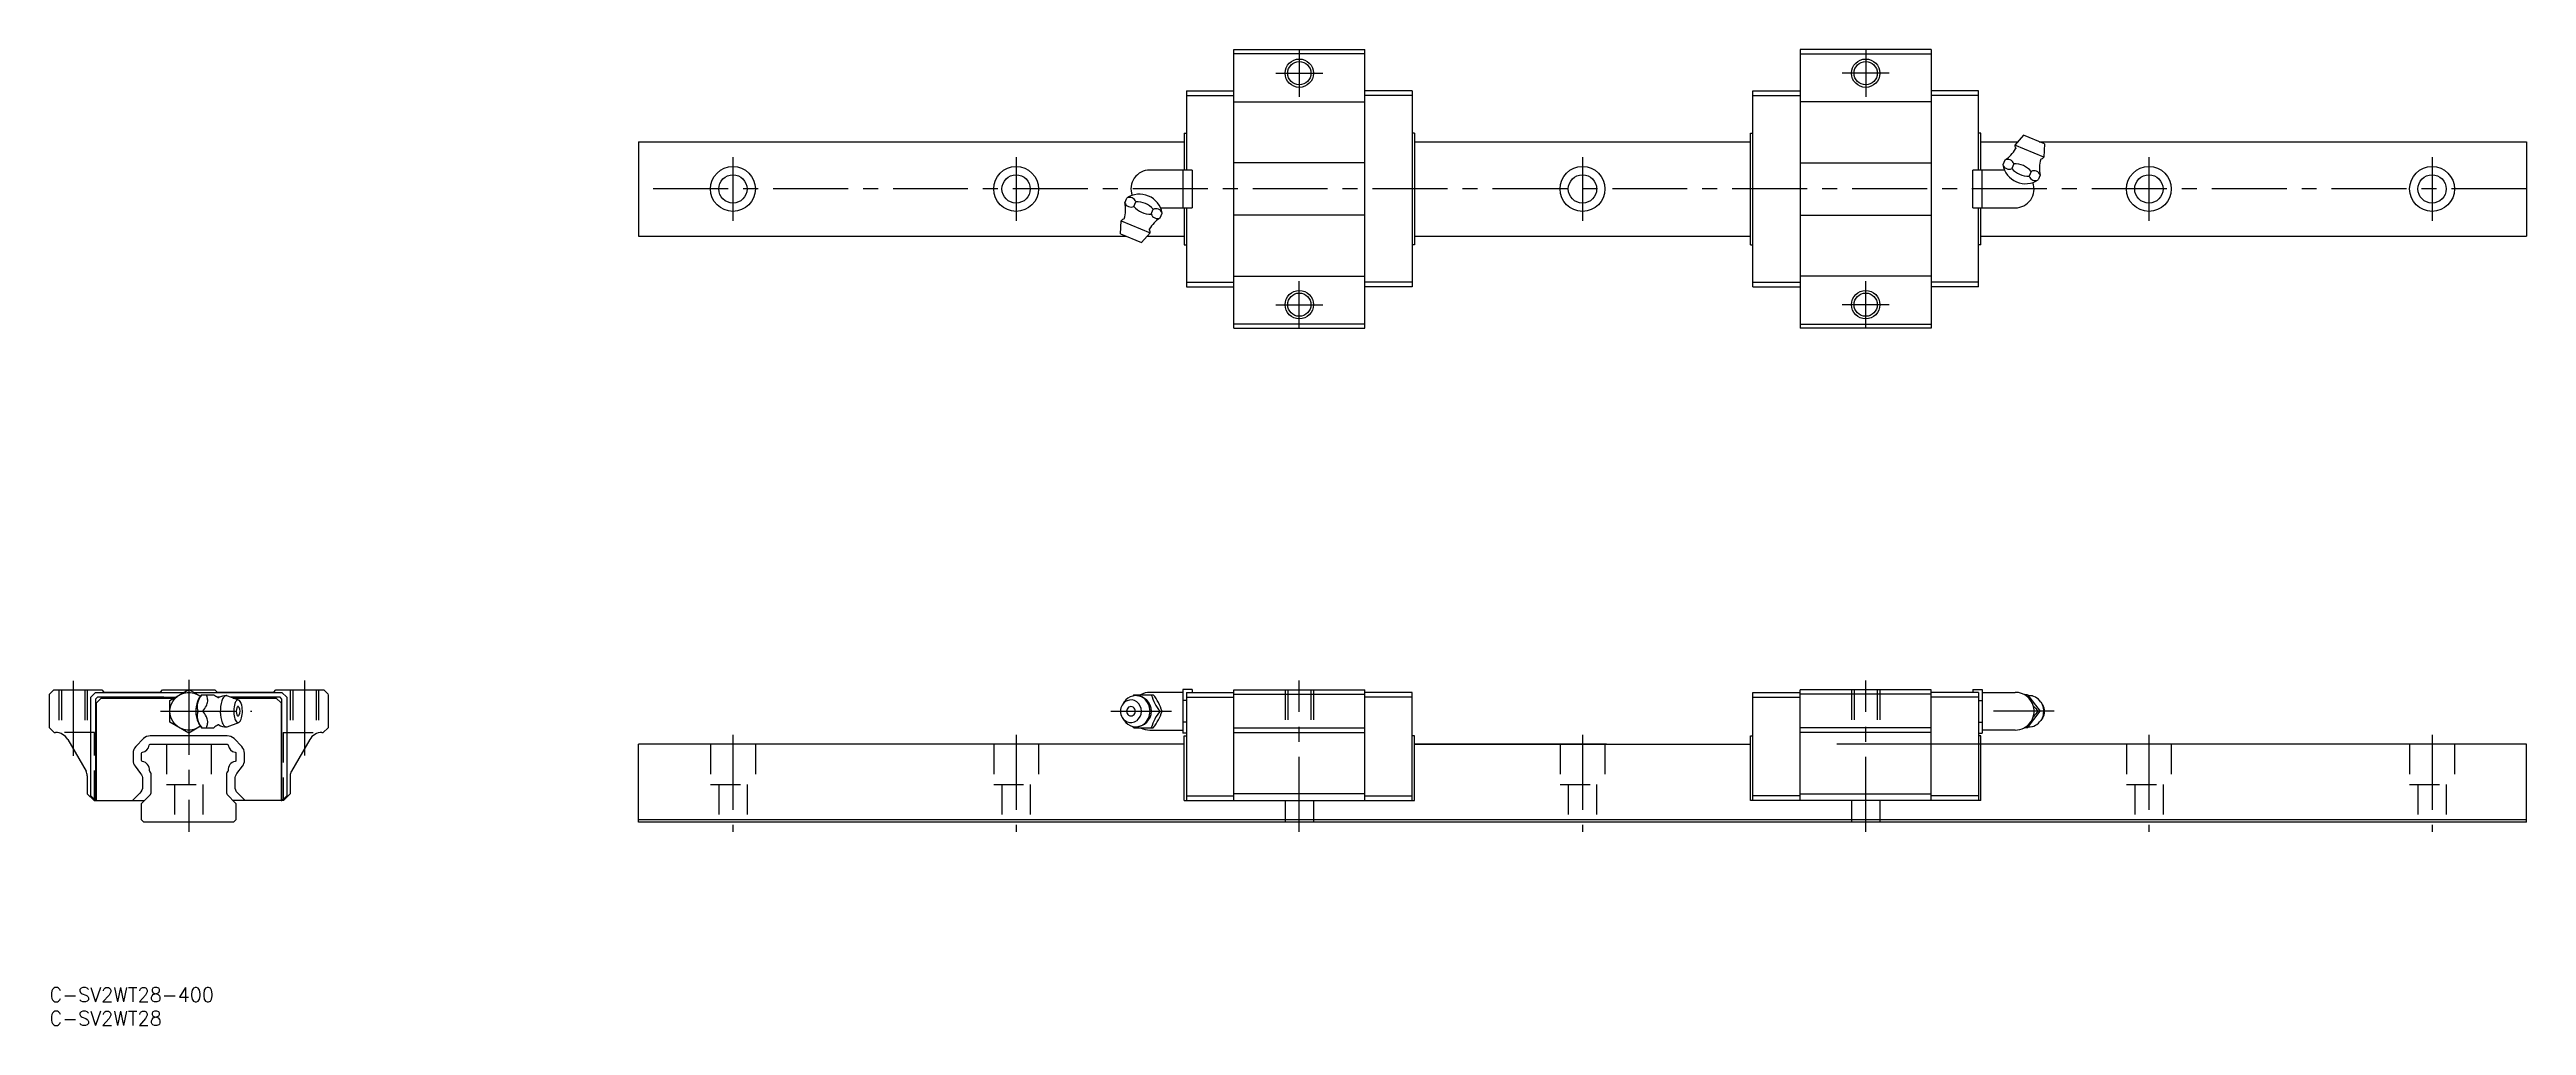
# Model space of a CAD drawing. Extents: x 0 to 525, y -8 to 199.
import ezdxf

# ---------------------------------------------------------------- set-up
doc = ezdxf.new("R2010")
doc.units = 0
doc.header["$LTSCALE"] = 0.5
doc.linetypes.add('CENTER', pattern=[50.8, 31.75, -6.35, 6.35, -6.35])
doc.linetypes.add('DASHED', pattern=[19.05, 12.7, -6.35])
for name, color, linetype in [('MSM_CENTER', 1, 'CENTER'), ('MSM_CONTINUOUS', 7, 'CONTINUOUS'), ('MSM_DASHED', 4, 'DASHED'), ('MSM_NARROW', 5, 'CONTINUOUS'), ('MSM_PART_NUMBER', 7, 'CONTINUOUS')]:
    doc.layers.add(name, color=color, linetype=linetype)
doc.styles.get("Standard").update_dxf_attribs({"font": 'txt.shx', "height": 3, "bigfont": 'bigfont.shx'})

# ---------------------------------------------------------------- blocks, each defined once
blk = doc.blocks.new('*U63')
at = {"layer": 'MSM_PART_NUMBER'}
blk.add_text('C-SV2WT28-400', height=3, dxfattribs=at).set_placement((0, -3))
blk = doc.blocks.new('*U64')
at = {"layer": 'MSM_PART_NUMBER'}
blk.add_text('C-SV2WT28', height=3, dxfattribs=at).set_placement((0, -8))

msp = doc.modelspace()

# ---------------------------------------------------------------- linework, layer by layer
at = {"layer": 'MSM_CENTER'}
for p, q in [((264.79, 198.56), (264.79, 188.56)), ((384.79, 198.56), (384.79, 188.56)), ((259.79, 193.56), (269.79, 193.56)), ((389.79, 193.56), (379.79, 193.56)), ((144.79, 175.81), (144.79, 162.31)), ((204.79, 175.81), (204.79, 162.31)), ((324.79, 175.81), (324.79, 162.31)), ((444.79, 175.81), (444.79, 162.31)), ((504.79, 175.81), (504.79, 162.31)), ((524.79, 169.06), (124.79, 169.06)), ((264.79, 139.56), (264.79, 149.56)), ((384.79, 139.56), (384.79, 149.56)), ((259.79, 144.56), (269.79, 144.56)), ((389.79, 144.56), (379.79, 144.56)), ((5, 64.95), (5, 47.59)), ((29.5, 65.12), (29.5, 33)), ((54, 65), (54, 47.59)), ((264.79, 33), (264.79, 65)), ((384.79, 33), (384.79, 65)), ((23.5, 58.5), (42.86, 58.5)), ((224.89, 58.5), (237.72, 58.5)), ((424.69, 58.5), (411.87, 58.5)), ((144.79, 53.5), (144.79, 33)), ((204.79, 53.5), (204.79, 33)), ((324.79, 53.5), (324.79, 33)), ((444.79, 53.5), (444.79, 33)), ((504.79, 53.5), (504.79, 33))]:
    msp.add_line(p, q, dxfattribs=at)
at = {"layer": 'MSM_CONTINUOUS'}
for p, q in [((250.89, 198.56), (278.69, 198.56)), ((250.89, 139.56), (250.89, 198.56)), ((278.69, 197.66), (250.89, 197.66)), ((278.69, 139.56), (278.69, 198.56)), ((370.89, 198.56), (370.89, 139.56)), ((398.69, 198.56), (370.89, 198.56)), ((370.89, 197.66), (398.69, 197.66)), ((398.69, 198.56), (398.69, 139.56)), ((240.89, 189.81), (240.89, 173.06)), ((240.89, 189.81), (250.89, 189.81)), ((288.69, 189.81), (278.69, 189.81)), ((288.69, 189.81), (288.69, 148.31)), ((360.89, 148.31), (360.89, 189.81)), ((360.89, 189.81), (370.89, 189.81)), ((408.69, 189.81), (398.69, 189.81)), ((408.69, 173.06), (408.69, 189.81)), ((240.89, 188.81), (250.89, 188.81)), ((250.89, 187.51), (278.69, 187.51)), ((288.69, 188.81), (278.69, 188.81)), ((360.89, 188.81), (370.89, 188.81)), ((398.69, 187.51), (370.89, 187.51)), ((408.69, 188.81), (398.69, 188.81)), ((124.79, 179.06), (124.79, 159.06)), ((124.79, 179.06), (240.39, 179.06)), ((240.39, 180.86), (240.39, 173.06)), ((240.39, 180.86), (240.89, 180.86)), ((289.19, 180.86), (288.69, 180.86)), ((289.19, 180.86), (289.19, 157.26)), ((289.19, 179.06), (360.39, 179.06)), ((360.39, 157.26), (360.39, 180.86)), ((360.39, 180.86), (360.89, 180.86)), ((408.69, 173.06), (408.69, 180.86)), ((409.19, 180.86), (408.69, 180.86)), ((409.19, 173.06), (409.19, 180.86)), ((409.19, 179.06), (417.06, 179.06)), ((418.26, 180.41), (416.42, 178.33)), ((422.69, 178.58), (418.26, 180.41)), ((421.53, 179.06), (524.79, 179.06)), ((422.69, 178.58), (422.52, 175.81)), ((524.79, 179.06), (524.79, 159.06)), ((278.69, 174.61), (250.89, 174.61)), ((370.89, 174.61), (398.69, 174.61)), ((414.28, 175.18), (413.87, 174.17)), ((416.16, 174.37), (415.75, 173.36)), ((422.52, 175.81), (416.42, 178.33)), ((242.09, 173.06), (233.11, 173.06)), ((240.09, 173.06), (240.09, 165.06)), ((242.09, 169.06), (240.09, 169.06)), ((242.09, 173.06), (242.09, 165.06)), ((407.49, 165.06), (407.49, 173.06)), ((414.21, 173.06), (407.49, 173.06)), ((409.49, 169.06), (407.49, 169.06)), ((409.49, 165.06), (409.49, 173.06)), ((419.88, 172.77), (419.46, 171.75)), ((419.88, 172.77), (419.66, 172.24)), ((421.76, 171.96), (421.35, 170.97)), ((227.82, 166.15), (228.23, 167.14)), ((229.71, 165.34), (230.13, 166.36)), ((229.71, 165.34), (229.92, 165.87)), ((233.42, 163.75), (233.83, 164.75)), ((235.3, 162.93), (235.72, 163.94)), ((235.37, 165.06), (242.09, 165.06)), ((240.39, 165.06), (240.39, 157.26)), ((240.89, 165.06), (240.89, 157.26)), ((240.89, 165.06), (240.89, 148.31)), ((278.69, 163.51), (250.89, 163.51)), ((370.89, 163.51), (398.69, 163.51)), ((407.49, 165.06), (416.47, 165.06)), ((408.69, 148.31), (408.69, 165.06)), ((409.19, 157.26), (409.19, 165.06)), ((124.79, 159.06), (228.05, 159.06)), ((226.89, 159.53), (227.06, 162.3)), ((226.89, 159.53), (231.33, 157.7)), ((227.06, 162.3), (233.16, 159.78)), ((231.33, 157.7), (233.16, 159.78)), ((232.52, 159.06), (240.39, 159.06)), ((289.19, 159.06), (360.39, 159.06)), ((409.19, 159.06), (524.79, 159.06)), ((240.39, 157.26), (240.89, 157.26)), ((289.19, 157.26), (288.69, 157.26)), ((360.39, 157.26), (360.89, 157.26)), ((409.19, 157.26), (408.69, 157.26)), ((240.89, 149.31), (250.89, 149.31)), ((240.89, 148.31), (250.89, 148.31)), ((250.89, 150.61), (278.69, 150.61)), ((288.69, 149.31), (278.69, 149.31)), ((288.69, 148.31), (278.69, 148.31)), ((360.89, 149.31), (370.89, 149.31)), ((360.89, 148.31), (370.89, 148.31)), ((398.69, 150.61), (370.89, 150.61)), ((408.69, 149.31), (398.69, 149.31)), ((408.69, 148.31), (398.69, 148.31)), ((278.69, 140.46), (250.89, 140.46)), ((250.89, 139.56), (278.69, 139.56)), ((370.89, 140.46), (398.69, 140.46)), ((398.69, 139.56), (370.89, 139.56)), ((0.9, 63), (0, 62.1)), ((0.9, 63), (11.05, 63)), ((11.05, 63), (11.5, 62.55)), ((23.5, 62.55), (23.95, 63)), ((23.95, 63), (29.29, 63)), ((25.5, 60.81), (29.5, 63.12)), ((29.5, 63.12), (31.97, 61.7)), ((29.71, 63), (35.05, 63)), ((35.05, 63), (35.5, 62.55)), ((47.5, 62.55), (47.95, 63)), ((47.95, 63), (58.1, 63)), ((59, 62.1), (58.1, 63)), ((242.09, 63.12), (240.09, 63.12)), ((240.09, 63.12), (240.09, 53.88)), ((242.09, 63.12), (242.09, 62.5)), ((250.89, 63), (278.69, 63)), ((250.89, 39.6), (250.89, 63)), ((278.69, 39.6), (278.69, 63)), ((398.69, 63), (370.89, 63)), ((370.89, 39.6), (370.89, 63)), ((398.69, 39.6), (398.69, 63)), ((407.49, 63.12), (409.49, 63.12)), ((407.49, 63.12), (407.49, 62.5)), ((409.49, 63.12), (409.49, 53.88)), ((0, 55), (0, 62.1)), ((8.75, 61.5), (9.75, 62.5)), ((8.75, 40.6), (8.75, 61.5)), ((9.75, 62.5), (28.42, 62.5)), ((10.16, 61.5), (9.75, 61.09)), ((9.75, 61.09), (9.75, 39.6)), ((9.95, 60.3), (10.95, 61.3)), ((9.95, 46.6), (9.95, 60.3)), ((24.25, 61.5), (10.16, 61.5)), ((10.95, 61.3), (24.25, 61.3)), ((11.5, 62.55), (23.5, 62.55)), ((24.25, 61.5), (26.69, 61.5)), ((24.25, 61.3), (26.25, 61.3)), ((25.5, 56.19), (25.5, 60.81)), ((26.25, 61.24), (26.25, 61.3)), ((30.58, 62.5), (49.25, 62.5)), ((31.46, 58.5), (32.46, 58.5)), ((32.23, 62), (31.9, 61.63)), ((32.23, 62), (34.84, 62)), ((35.5, 62.55), (47.5, 62.55)), ((36.07, 61.5), (35.53, 61.5)), ((40.08, 60.87), (37.53, 61.79)), ((48.84, 61.5), (38.34, 61.5)), ((38.89, 61.3), (48.05, 61.3)), ((48.05, 61.3), (49.05, 60.3)), ((49.25, 61.09), (48.84, 61.5)), ((49.05, 60.3), (49.05, 39.6)), ((49.25, 62.5), (50.25, 61.5)), ((49.25, 39.6), (49.25, 61.09)), ((50.25, 61.5), (50.25, 40.6)), ((59, 62.05), (59, 55)), ((227.69, 60.46), (227.3, 59.86)), ((229.7, 62), (229.49, 61.72)), ((229.7, 62), (233.85, 62)), ((240.09, 62.5), (233.11, 62.5)), ((235.3, 58.5), (235.72, 58.5)), ((240.89, 60.81), (240.09, 60.81)), ((240.89, 62.5), (240.89, 61.5)), ((240.89, 62.5), (250.89, 62.5)), ((240.89, 61.5), (250.89, 61.5)), ((240.89, 61.5), (240.89, 39.6)), ((250.89, 62.1), (278.69, 62.1)), ((288.69, 62.5), (278.69, 62.5)), ((288.69, 61.5), (278.69, 61.5)), ((288.69, 61.5), (288.69, 62.5)), ((288.69, 39.6), (288.69, 61.5)), ((360.89, 62.5), (370.89, 62.5)), ((360.89, 39.6), (360.89, 62.5)), ((360.89, 61.5), (370.89, 61.5)), ((398.69, 62.1), (370.89, 62.1)), ((408.69, 62.5), (398.69, 62.5)), ((408.69, 61.5), (398.69, 61.5)), ((408.69, 62.5), (408.69, 61.5)), ((408.69, 61.5), (408.69, 39.6)), ((408.69, 60.81), (409.49, 60.81)), ((409.49, 62.5), (416.47, 62.5)), ((419.1, 62), (418.41, 62)), ((419.1, 62), (421.76, 58.5)), ((419.1, 55), (421.76, 58.5)), ((421.76, 58.5), (421.35, 58.5)), ((421.89, 60.46), (422.28, 59.86)), ((0, 55), (1, 54)), ((1, 54), (1.28, 54)), ((3.88, 52.5), (7.73, 45.82)), ((19.91, 52.7), (18.27, 51.01)), ((37.66, 53.3), (21.34, 53.3)), ((29.5, 53.88), (25.5, 56.19)), ((31.97, 55.31), (29.5, 53.88)), ((31.91, 55.38), (32.23, 55)), ((32.23, 55), (34.84, 55)), ((37.62, 55.23), (40.08, 56.13)), ((40.73, 51.01), (39.09, 52.7)), ((55.12, 52.5), (51.27, 45.82)), ((57.72, 54), (58, 54)), ((58, 54), (59, 55)), ((227.26, 57.21), (227.69, 56.55)), ((229.7, 55), (229.49, 55.28)), ((229.7, 55), (233.85, 55)), ((233.11, 54.5), (240.09, 54.5)), ((240.89, 56.19), (240.09, 56.19)), ((240.89, 53.88), (240.09, 53.88)), ((240.39, 53.3), (240.89, 53.3)), ((240.39, 39.6), (240.39, 53.3)), ((250.89, 55), (278.69, 55)), ((250.89, 54), (278.69, 54)), ((289.19, 53.3), (288.69, 53.3)), ((289.19, 39.6), (289.19, 53.3)), ((360.39, 53.3), (360.89, 53.3)), ((360.39, 39.6), (360.39, 53.3)), ((398.69, 55), (370.89, 55)), ((398.69, 54), (370.89, 54)), ((408.69, 56.19), (409.49, 56.19)), ((408.69, 53.88), (409.49, 53.88)), ((409.19, 53.3), (408.69, 53.3)), ((409.19, 39.6), (409.19, 53.3)), ((416.47, 54.5), (409.49, 54.5)), ((419.1, 55), (418.4, 55)), ((422.33, 57.21), (421.89, 56.55)), ((17.7, 49.62), (17.7, 48.09)), ((19.5, 48.09), (19.5, 49.62)), ((21.34, 51.5), (37.66, 51.5)), ((39.5, 49.62), (39.5, 48.09)), ((41.3, 48.09), (41.3, 49.62)), ((240.39, 51.5), (124.79, 51.5)), ((124.79, 35), (124.79, 51.5)), ((329.89, 51.5), (289.19, 51.5)), ((289.19, 51.5), (360.39, 51.5)), ((524.79, 51.5), (378.69, 51.5)), ((524.79, 35), (524.79, 51.5)), ((8, 44.82), (8, 41.05)), ((9.95, 39.6), (9.95, 46.6)), ((18.11, 46.88), (19.29, 45.34)), ((18.11, 46.88), (19.29, 45.34)), ((19.7, 44.12), (19.7, 42.57)), ((21.35, 45.65), (21.21, 45.79)), ((21.5, 41.21), (21.5, 45.29)), ((37.5, 45.3), (37.5, 41.2)), ((37.79, 45.79), (37.64, 45.64)), ((39.3, 42.57), (39.3, 44.12)), ((39.71, 45.34), (40.89, 46.88)), ((51, 44.82), (51, 41.05)), ((8, 41.05), (9.45, 39.6)), ((8.75, 40.6), (9.75, 39.6)), ((9.45, 39.6), (20.1, 39.6)), ((9.95, 39.6), (9.75, 39.6)), ((19.11, 41.16), (17.55, 39.6)), ((19.5, 35.5), (19.5, 38.9)), ((19.57, 39.07), (21.36, 40.86)), ((37.64, 40.86), (39.43, 39.07)), ((49.55, 39.6), (38.9, 39.6)), ((39.5, 38.9), (39.5, 35.5)), ((41.45, 39.6), (39.89, 41.16)), ((49.05, 39.6), (49.25, 39.6)), ((49.25, 39.6), (50.25, 40.6)), ((51, 41.05), (49.55, 39.6)), ((240.39, 39.6), (289.19, 39.6)), ((240.89, 40.6), (250.89, 40.6)), ((278.69, 41.05), (250.89, 41.05)), ((278.69, 40.6), (288.69, 40.6)), ((409.19, 39.6), (360.39, 39.6)), ((370.89, 40.6), (360.89, 40.6)), ((370.89, 41.05), (398.69, 41.05)), ((408.69, 40.6), (398.69, 40.6)), ((20, 35), (19.5, 35.5)), ((39, 35), (20, 35)), ((39, 35), (39.5, 35.5)), ((524.79, 35.5), (124.79, 35.5)), ((524.79, 35), (124.79, 35))]:
    msp.add_line(p, q, dxfattribs=at)
for centre, radius in [((264.79, 193.56), 2.46), ((384.79, 193.56), 2.46), ((144.79, 169.06), 4.75), ((204.79, 169.06), 4.75), ((324.79, 169.06), 4.75), ((444.79, 169.06), 4.75), ((504.79, 169.06), 4.75), ((144.79, 169.06), 3), ((204.79, 169.06), 3), ((324.79, 169.06), 3), ((444.79, 169.06), 3), ((504.79, 169.06), 3), ((264.79, 144.56), 2.46), ((384.79, 144.56), 2.46)]:
    msp.add_circle(centre, radius, dxfattribs=at)
for centre, radius, start, end in [((418.67, 175.05), 4.88, 190.2975, 303.3855), ((415.16, 174.6), 1.36, 198.3035, 295.1724), ((410.67, 180.92), 6.78, 302.1657, 330.4077), ((414.86, 173.93), 1.38, 18.5668, 114.8656), ((419.26, 176.46), 4.69, 221.1836, 272.2489), ((416.35, 169.68), 4.69, 41.1836, 92.2489), ((417.97, 178.24), 1.55, 176.4242, 205.8253), ((429, 173.44), 7.39, 164.8352, 191.5284), ((421.56, 176.52), 1.19, 284.9888, 323.4111), ((230.91, 163.07), 4.88, 10.2975, 123.3855), ((233.11, 169.06), 4, 90, 199.9907), ((416.47, 169.06), 4, 270, 19.9907), ((420.75, 172.21), 1.38, 198.5668, 295.8101), ((420.46, 171.52), 1.38, 18.5668, 114.8656), ((228.02, 161.59), 1.19, 104.9888, 143.4111), ((220.58, 164.68), 7.39, 344.8352, 11.5284), ((229.13, 166.59), 1.38, 198.5668, 294.8656), ((228.83, 165.9), 1.38, 18.5668, 115.8101), ((233.23, 168.43), 4.69, 221.1836, 272.2489), ((230.32, 161.66), 4.69, 41.1836, 92.2489), ((238.91, 157.19), 6.78, 122.1657, 150.4077), ((234.72, 164.18), 1.38, 198.5668, 294.8656), ((234.42, 163.51), 1.36, 18.3035, 115.1724), ((231.62, 159.87), 1.55, 356.4242, 25.8253), ((36.92, 58.5), 5.93, 153.9878, 197.6494), ((34.67, 59.6), 3.39, 175.681, 198.8897), ((34.67, 57.4), 3.39, 161.1103, 184.319), ((35.47, 59.29), 4.22, 140.0558, 172.3486), ((33.82, 60.14), 2.43, 142.2143, 156.7618), ((27.81, 62.49), 6.13, 319.4144, 332.3909), ((27.81, 54.51), 6.13, 27.6091, 40.5856), ((25.83, 59.4), 7.84, 15.6946, 19.3645), ((31.14, 60.75), 2.37, 332.2669, 357.3537), ((30.79, 60.71), 2.72, 358.4444, 17.2473), ((37.03, 64.31), 3.18, 226.4728, 245.7673), ((35.85, 62.01), 0.616, 258.1871, 269.3127), ((35.83, 61.52), 0.123, 276.3643, 301.122), ((37.44, 58.52), 3.28, 89.9615, 118.2515), ((43.72, 58.52), 7.54, 163.1909, 199.236), ((39.13, 59.84), 2.77, 142.8964, 161.7439), ((37.51, 61.09), 0.712, 98.6525, 144.7375), ((37.45, 61.41), 0.393, 78.9135, 97.4728), ((44.65, 58.48), 5.63, 162.5371, 193.7403), ((40.74, 59.7), 1.53, 135.6696, 161.9152), ((41.79, 58.5), 2.23, 161.2203, 200.2499), ((39.97, 60.44), 0.463, 117.1211, 134.3624), ((40.24, 59.03), 0.597, 134.1171, 160.4069), ((40.14, 57.91), 0.474, 201.7302, 233.3162), ((39.94, 60.52), 0.378, 71.9238, 119.0703), ((39.98, 59.27), 0.239, 111.1853, 129.9854), ((39.94, 59.34), 0.161, 54.4345, 108.1955), ((39.75, 59.1), 0.464, 24.0264, 52.3872), ((39.8, 60.25), 0.687, 29.3717, 65.9159), ((38.54, 58.5), 1.82, 334.6414, 25.8257), ((38.61, 59.44), 2.12, 18.9241, 32.1296), ((35.17, 58.49), 5.69, 345.615, 16.8148), ((229.37, 58.5), 2.48, 115.7423, 244.2577), ((230.23, 58.75), 3.06, 104.2486, 146.1552), ((229.23, 58.5), 1.04, 125.9315, 234.0685), ((229.11, 58.83), 2.07, 53.4317, 113.3468), ((229.11, 58.63), 0.868, 55.4446, 124.5554), ((230.13, 59.15), 2.66, 89.4901, 104.3096), ((228.99, 58.5), 1.04, 305.8911, 54.1089), ((229.96, 58), 3.81, 71.9324, 87.7023), ((230.14, 58.5), 3.3, 270.0052, 89.7493), ((228.81, 58.5), 2.52, 307.2256, 52.3419), ((230.07, 58.78), 3.03, 52.7074, 69.3359), ((233.11, 58.5), 4, 90, 118.9466), ((229.65, 58.5), 3.51, 309.9371, 50.0629), ((242.09, 64.37), 8.97, 195.3088, 220.8447), ((242.09, 52.63), 8.97, 139.1553, 164.6912), ((225.37, 55.23), 10.85, 17.5455, 38.608), ((225.37, 61.77), 10.85, 321.392, 342.4545), ((416.47, 58.5), 4, 298.8874, 90), ((432.36, 69.64), 15.66, 209.1921, 210.386), ((419.35, 58.75), 3.06, 33.8448, 92.0535), ((419.45, 59.15), 2.66, 75.6904, 75.977), ((432.36, 47.36), 15.66, 134.6639, 140.3504), ((432.36, 69.64), 15.66, 219.6618, 225.3361), ((420.22, 58.5), 2.48, 325.2308, 33.3474), ((418.57, 58.52), 3.95, 338.7414, 19.8367), ((1.28, 51), 3, 30, 90), ((1.28, 51), 3, 30, 90), ((21.34, 51.3), 2, 90, 135.668), ((37.92, 59.1), 7.07, 199.8026, 211.721), ((35.47, 57.71), 4.22, 187.6514, 219.9442), ((31.14, 56.25), 2.37, 2.6463, 27.7331), ((25.83, 57.6), 7.84, 340.6355, 344.3054), ((30.79, 56.29), 2.72, 342.7527, 1.5556), ((37.03, 52.69), 3.18, 114.2327, 133.5272), ((35.85, 54.99), 0.616, 90.6873, 101.8129), ((35.83, 55.48), 0.123, 58.878, 83.6357), ((37.44, 58.48), 3.28, 241.7485, 270.0385), ((38.48, 56.79), 2.02, 201.8262, 222.8013), ((37.64, 56.06), 0.911, 224.3958, 239.9278), ((37.45, 55.73), 0.533, 239.8556, 270.8501), ((37.45, 55.69), 0.486, 269.939, 290.9958), ((37.66, 51.3), 2, 44.332, 90), ((41.15, 57.56), 2.01, 191.866, 220.6763), ((40.08, 56.73), 0.665, 226.6072, 240.3244), ((39.95, 56.5), 0.395, 240.897, 261.9191), ((39.94, 57.66), 0.16, 236.4801, 303.1933), ((39.94, 56.41), 0.315, 260.7514, 282.6109), ((39.93, 56.49), 0.395, 281.0045, 291.3513), ((39.75, 57.9), 0.461, 306.337, 337.5357), ((39.76, 56.79), 0.731, 295.4051, 328.1515), ((39.1, 57.28), 1.56, 325.6591, 332.5447), ((38.89, 57.47), 1.84, 330.3534, 347.5108), ((57.72, 51), 3, 90, 150), ((57.72, 51), 3, 90, 150), ((230.23, 58.25), 3.06, 213.8448, 255.7514), ((229.11, 58.18), 2.08, 246.7172, 305.9599), ((229.11, 58.37), 0.868, 235.4446, 304.5554), ((230.13, 57.82), 2.62, 255.6391, 270.367), ((229.96, 58.98), 3.78, 272.2163, 288.095), ((230.06, 58.24), 3.05, 290.7519, 307.2621), ((233.11, 58.5), 4, 241.0365, 270), ((416.47, 58.5), 4, 270, 298.9635), ((432.36, 47.36), 15.66, 149.5797, 150.8079), ((419.35, 58.25), 3.06, 268.0108, 326.1552), ((419.45, 57.82), 2.62, 284.1684, 284.3609), ((19.7, 49.62), 2, 135.668, 180), ((19.7, 48.09), 2, 180, 217.4141), ((19.36, 51.59), 1.8, 279.6926, 351.6539), ((19.36, 46.12), 1.8, 354.451, 80.307), ((39.64, 46.12), 1.8, 99.6923, 185.4397), ((39.64, 51.59), 1.8, 188.2911, 260.359), ((39.3, 49.62), 2, 0, 44.332), ((39.3, 48.09), 2, 322.5859, 0), ((6, 44.82), 2, 0, 30), ((21, 45.29), 0.5, 0, 45), ((38, 45.29), 0.5, 135.2684, 179.2662), ((53, 44.82), 2, 150, 180), ((21, 41.21), 0.5, 314.7233, 0), ((38, 41.21), 0.5, 180.7338, 224.5262)]:
    msp.add_arc(centre, radius, start, end, dxfattribs=at)
at = {"layer": 'MSM_CONTINUOUS', "extrusion": (0, 0, -1)}
for centre, radius, start, end in [((-29.5, 58.5), 4, 232.3358, 127.6204), ((-19.7, 49.62), 0.2, 360, 80.3074), ((-19.7, 48.09), 0.2, 279.693, 0), ((-21.34, 51.3), 0.2, 8.3461, 90), ((-37.66, 51.3), 0.2, 90, 172.1503), ((-39.3, 48.09), 0.2, 180, 260.3077), ((-39.3, 49.62), 0.2, 100.1562, 180), ((-17.7, 42.57), 2, 180, 225), ((-17.7, 44.12), 2, 142.5859, 180), ((-21.36, 45.93), 0.2, 314.5651, 6.4224), ((-37.64, 45.93), 0.2, 174.5607, 225), ((-41.3, 44.12), 2, 360, 37.4141), ((-41.3, 42.57), 2, 315, 0), ((-19.75, 38.9), 0.25, 359.2577, 45), ((-39.25, 38.9), 0.25, 135, 180)]:
    msp.add_arc(centre, radius, start, end, dxfattribs=at)
at = {"layer": 'MSM_DASHED'}
for p, q in [((261.79, 63), (261.79, 54)), ((262.33, 63), (262.33, 54)), ((267.25, 63), (267.25, 54)), ((267.79, 63), (267.79, 54)), ((381.79, 63), (381.79, 54)), ((382.33, 63), (382.33, 54)), ((387.25, 63), (387.25, 54)), ((387.79, 63), (387.79, 54)), ((2, 62.95), (2, 54)), ((2.54, 62.95), (2.54, 54)), ((7.46, 62.95), (7.46, 54)), ((8, 62.95), (8, 54)), ((51, 62.95), (51, 54)), ((51.54, 62.95), (51.54, 54)), ((56.46, 62.95), (56.46, 54)), ((57, 62.95), (57, 54)), ((9.5, 54), (1.26, 54)), ((9.5, 39.6), (9.5, 54)), ((49.5, 54), (57.76, 54)), ((49.5, 54), (49.5, 39.6)), ((24.75, 51.5), (24.75, 43)), ((34.25, 51.5), (34.25, 43)), ((140.04, 51.5), (140.04, 43)), ((149.54, 51.5), (149.54, 43)), ((200.04, 51.5), (200.04, 43)), ((209.54, 51.5), (209.54, 43)), ((320.04, 51.5), (320.04, 43)), ((329.54, 51.5), (329.54, 43)), ((440.04, 51.5), (440.04, 43)), ((449.54, 51.5), (449.54, 43)), ((500.04, 51.5), (500.04, 43)), ((509.54, 51.5), (509.54, 43)), ((24.75, 43), (34.25, 43)), ((26.5, 43), (26.5, 35)), ((32.5, 43), (32.5, 35)), ((140.04, 43), (149.54, 43)), ((141.79, 43), (141.79, 35)), ((147.79, 43), (147.79, 35)), ((200.04, 43), (209.54, 43)), ((201.79, 43), (201.79, 35)), ((207.79, 43), (207.79, 35)), ((320.04, 43), (329.54, 43)), ((321.79, 43), (321.79, 35)), ((327.79, 43), (327.79, 35)), ((440.04, 43), (449.54, 43)), ((441.79, 43), (441.79, 35)), ((447.79, 43), (447.79, 35)), ((500.04, 43), (509.54, 43)), ((501.79, 43), (501.79, 35)), ((507.79, 43), (507.79, 35)), ((261.79, 39.6), (261.79, 35)), ((267.79, 39.6), (267.79, 35)), ((381.79, 39.6), (381.79, 35)), ((387.79, 39.6), (387.79, 35))]:
    msp.add_line(p, q, dxfattribs=at)
at = {"layer": 'MSM_NARROW'}
for centre in [(264.79, 193.56), (384.79, 193.56), (264.79, 144.56), (384.79, 144.56)]:
    msp.add_circle(centre, 3, dxfattribs=at)

# ---------------------------------------------------------------- block references
at = {"layer": 'MSM_CONTINUOUS'}
for name in ['*U63', '*U64']:
    msp.add_blockref(name, (0, 0), dxfattribs=at)

doc.saveas('drawing.dxf')
